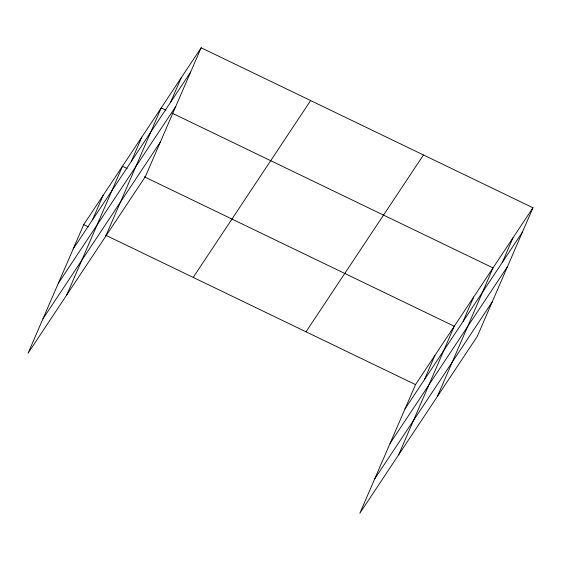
<?xml version="1.0" encoding="UTF-8"?>
<svg xmlns="http://www.w3.org/2000/svg" width="561" height="561" viewBox="0 0 561 561"><rect width="100%" height="100%" fill="white"/><g stroke="black" fill="none" stroke-linecap="round" stroke-linejoin="round"><path stroke-width="0.84" d="M201.147 47.769L83.708 224.617L28.05 353.241L145.481 176.392L201.147 47.769L532.95 207.759L477.292 336.383L359.853 513.231L415.519 384.608L532.95 207.759M92.551 219.786L103.084 195.438M66.801 294.883L122.466 166.259L127.158 168.517M131.302 161.421L141.842 137.08M105.559 236.518L161.217 107.894L165.909 110.159M170.642 102.179L181.182 77.832M424.361 379.776L434.894 355.429M398.612 454.873L454.27 326.25L144.359 176.813M463.113 321.411L473.645 297.071M437.363 396.515L493.021 267.892L172.164 113.175M502.453 262.169L512.985 237.822M73.175 248.965L190.607 72.117M58.281 283.375L175.719 106.527M42.945 318.83L160.376 141.982M193.208 277.415L310.64 100.566M306.018 331.81L423.457 154.962M404.979 408.955L522.417 232.107M390.091 443.365L507.523 266.517M374.748 478.821L492.179 301.972M83.708 224.617L88.4 226.882M105.608 235.178L415.519 384.608"/></g></svg>
